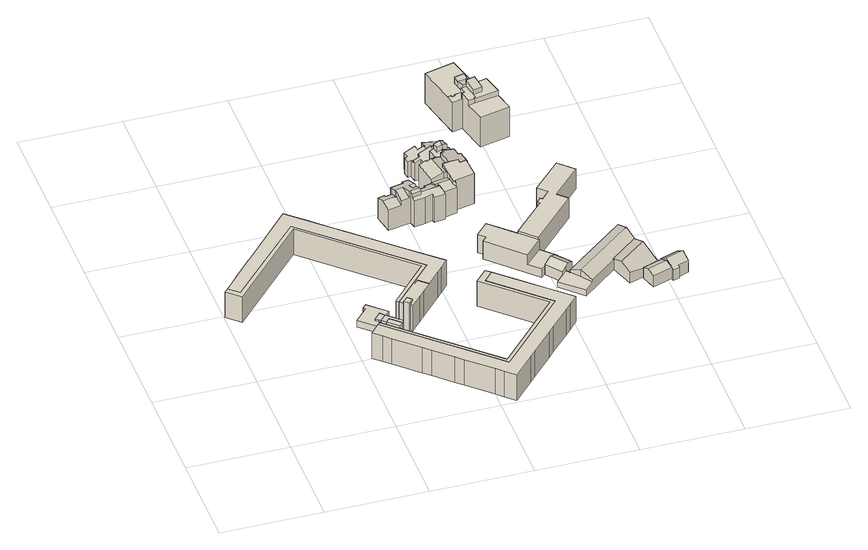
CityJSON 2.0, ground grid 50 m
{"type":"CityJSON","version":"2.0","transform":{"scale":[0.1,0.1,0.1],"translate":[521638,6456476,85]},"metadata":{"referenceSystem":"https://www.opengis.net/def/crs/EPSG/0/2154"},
"CityObjects":{
"building1":{"type":"Building","attributes":{"name":"Building","function":"1000","roofType":"1030"},"geometry":[{"type":"Solid","lod":"2","boundaries":[[[[0,1,2,3,4,5,6,7,8,9]],[[10,11,12,13,14,15,16,17,18,19]],[[11,10,0,9]],[[12,11,9,8]],[[13,12,8,7]],[[14,13,7,6]],[[15,14,6,5]],[[16,15,5,4]],[[17,16,4,3]],[[18,17,3,2]],[[19,18,2,1]],[[10,19,1,0]]]]}]},
"building2":{"type":"Building","attributes":{"name":"Building","function":"1000","roofType":"1030"},"geometry":[{"type":"Solid","lod":"2","boundaries":[[[[20,21,22,23]],[[24,20,23,25]],[[26,24,25,27]],[[28,26,27,29]],[[30,28,29,31]],[[32,30,31,33]],[[34,32,33,35]],[[36,37,38,39,40,41]],[[42,36,41,43]],[[44,42,43,45]],[[46,44,45,47]],[[35,48,49,6]],[[50,34,35,6,51,52,7]],[[53,50,7,8]],[[54,53,8,9]],[[55,54,9,0]],[[56,55,0,57]],[[58,56,57,59]],[[60,58,59,61]],[[62,60,61,63]],[[64,62,63,65]],[[66,64,65,67]],[[68,66,67,69]],[[70,68,69,71]],[[72,70,71,73]],[[74,72,73,75]],[[76,74,75,77]],[[78,76,77,79]],[[80,78,79,81]],[[82,80,81,83]],[[84,82,83,85]],[[86,84,85,87]],[[88,86,87,89]],[[37,88,89,38]],[[90,40,39,91]],[[92,90,91,93]],[[51,92,93,52]],[[94,46,47,95,96]],[[21,94,96,97,22]],[[48,22,97,98,49]],[[99,49,98,100]],[[101,99,100,102]],[[47,101,102,95]],[[35,33,31,29,27,25,23,22,48]],[[40,90,92,51,6,49,99,101,47,45,43,41]],[[52,93,91,39,38,89,87,85,83,81,79,77,75,73,71,69,67,65,63,61,59,57,0,9,8,7]],[[95,102,100,98,97,96]],[[21,20,24,26,28,30,32,34,50,53,54,55,56,58,60,62,64,66,68,70,72,74,76,78,80,82,84,86,88,37,36,42,44,46,94]]]]}]},
"building3":{"type":"Building","attributes":{"name":"Building","function":"1000","roofType":"1030"},"geometry":[{"type":"Solid","lod":"2","boundaries":[[[[103,104,29,105]],[[106,103,105,107]],[[108,106,107,109]],[[110,108,109,31]],[[28,30,110,31,29,104]],[[111,28,104,112]],[[113,111,112,114]],[[115,113,114,116]],[[117,115,116,118]],[[119,117,118,120]],[[121,119,120,122]],[[30,121,122,110]],[[29,31,109,107,105]],[[110,122,120,118,116,114,112,104,103,106,108]],[[30,28,111,113,115,117,119,121]]]]}]},
"building4":{"type":"Building","attributes":{"name":"Building","function":"1000","roofType":"1030"},"geometry":[{"type":"Solid","lod":"2","boundaries":[[[[123,124,27,25]],[[125,123,25,23]],[[126,125,23,127]],[[124,126,127,27]],[[27,127,23,25]],[[124,123,125,126]]]]}]},
"building5":{"type":"Building","attributes":{"name":"Building","function":"1000","roofType":"1030"},"geometry":[{"type":"Solid","lod":"2","boundaries":[[[[128,129,130,131]],[[132,128,131,133]],[[134,132,133,135]],[[136,134,135,137]],[[138,136,137,139]],[[140,138,139,141]],[[142,140,141,143]],[[144,142,143,145]],[[146,144,145,147]],[[129,146,147,130]],[[130,147,145,143,141,139,137,135,133,131]],[[129,128,132,134,136,138,140,142,144,146]]]]}]},
"building6":{"type":"Building","attributes":{"name":"Building","function":"1000","roofType":"1030"},"geometry":[{"type":"Solid","lod":"2","boundaries":[[[[148,149,130,147]],[[150,148,147,145]],[[151,150,145,143]],[[152,151,143,141]],[[153,152,141,154]],[[155,153,154,156]],[[157,155,156,158]],[[159,157,158,160]],[[161,159,160,162]],[[163,161,162,164]],[[165,163,164,166]],[[167,165,166,168]],[[169,167,168,170]],[[171,169,170,172]],[[173,171,172,174]],[[175,173,174,176]],[[177,175,176,178]],[[179,177,178,180]],[[181,179,180,182]],[[183,181,182,184]],[[185,183,184,186]],[[187,185,186,188]],[[189,187,188,190]],[[191,189,190,192]],[[193,191,192,194]],[[149,193,194,130]],[[130,194,192,190,188,186,184,182,180,178,176,174,172,170,168,166,164,162,160,158,156,154,141,143,145,147]],[[149,148,150,151,152,153,155,157,159,161,163,165,167,169,171,173,175,177,179,181,183,185,187,189,191,193]]]]}]},
"building7":{"type":"Building","attributes":{"name":"Building","function":"1000","roofType":"1030"},"geometry":[{"type":"Solid","lod":"2","boundaries":[[[[195,196,197,198]],[[199,200,195,198,201]],[[202,199,201,203]],[[204,202,203,205]],[[206,204,205,207]],[[208,206,207,209]],[[210,208,209,211,212,213]],[[214,215,216,217,218]],[[219,214,218,220,221]],[[222,221,220,223]],[[224,225,226,227,228]],[[229,230,231]],[[196,232,229,231,197]],[[233,224,228,234]],[[235,233,234,236,237,238]],[[239,237,236,240]],[[241,239,240,242]],[[243,241,242,244]],[[226,245,246,227]],[[247,248,249,250]],[[251,247,250,252]],[[253,251,252,254]],[[255,253,254,256]],[[257,258,259,260]],[[261,257,260,262]],[[263,261,262,264]],[[265,263,264,249,248,266]],[[267,268,269,270,271]],[[272,267,271,273]],[[274,272,273,275]],[[276,274,275,277]],[[278,276,277,279]],[[280,281,282,283,284]],[[285,284,283,286]],[[287,285,286,288]],[[287,288,289,290]],[[269,290,289,270]],[[291,292,293,294,295]],[[296,291,295,297]],[[298,296,297,299]],[[300,298,299,301,302]],[[303,304,305,306]],[[293,307,303,306,294]],[[308,259,309,310]],[[311,280,284]],[[258,312,313,309,259]],[[314,315,316]],[[317,318,319,320]],[[321,322,317,320,323]],[[324,321,323,325]],[[326,324,325,327]],[[215,326,327,216]],[[328,329,330]],[[223,328,330,331]],[[332,222,223,331,333]],[[213,334,335]],[[336,210,213,335,316,315,337,338,339]],[[340,278,279,341,342]],[[343,340,342,344]],[[345,343,344,346]],[[347,345,346,348]],[[349,347,348,350,351,352]],[[353,351,350,354]],[[355,353,354,356]],[[357,355,356,358,359]],[[360,359,358,361]],[[281,360,361,362,282]],[[279,282,362,341]],[[311,313,363]],[[304,357,359,305]],[[364,300,302,365]],[[312,364,365,363,313]],[[366,332,333,367]],[[368,366,367,369]],[[211,368,369,212]],[[370,371,372,373]],[[307,370,373,303]],[[374,336,339,375,376]],[[268,235,238,269]],[[377,219,221,378]],[[379,377,378,380]],[[292,379,380,293]],[[232,381,229]],[[382,338,337,383,384]],[[318,384,383,319]],[[385,255,256,386]],[[387,385,386,388]],[[389,390,387,388,391]],[[392,389,391,393]],[[225,392,393,226]],[[394,382,384]],[[395,374,376,396]],[[397,395,396,398]],[[322,397,398,317]],[[399,265,266,400]],[[401,399,400,402]],[[403,401,402,404]],[[405,403,404,406]],[[407,405,406,408]],[[409,407,408,410]],[[411,409,410,412,413]],[[414,413,412]],[[415,411,413,416]],[[417,415,416,418]],[[419,417,418,420]],[[390,419,420,387]],[[371,381,372]],[[200,349,352,195]],[[245,421,422,246]],[[423,243,244,424]],[[310,423,424,425]],[[421,308,310,425,422]],[[211,209,207,205,203,201,198,197,231,230,366,368]],[[223,220,218,217,329,328]],[[227,246,244,242,240,236,234,228]],[[249,264,262,260,259,308,421,256,254,252,250]],[[270,289,288,286,283,282,279,277,275,273,271]],[[294,306,305,301,299,297,295]],[[309,313,311,284,285,287,290,241,243,423,310]],[[316,335,334,333,331,330,329,217,216,327,325,323,320,319,314]],[[341,362,361,358,356,354,350,348,346,344,342]],[[363,365,302,301,305,359,360,281,280,311]],[[334,213,212,369,367,333]],[[303,373,372,355,357,304]],[[338,382,394,375,339]],[[269,238,237,239,241,290]],[[221,222,332,366,230,229,381,371,370,307,293,380,378]],[[315,314,319,383,337]],[[226,393,391,388,386,256,421,245]],[[317,398,396,376,375,394,384,318]],[[248,247,251,253,414,412,410,408,406,404,402,400,266]],[[385,387,420,418,416,413,414,253,255]],[[196,195,352,351,353,355,372,381,232]],[[422,425,424,244,246]],[[200,199,202,204,206,208,210,336,374,395,397,322,321,324,326,215,214,219,377,379,292,291,296,298,300,364,312,258,257,261,263,265,399,401,403,405,407,409,411,415,417,419,390,389,392,225,224,233,235,268,267,272,274,276,278,340,343,345,347,349]]]]}]},
"building8":{"type":"Building","attributes":{"name":"Building","function":"1000","roofType":"1030"},"geometry":[{"type":"Solid","lod":"2","boundaries":[[[[426,427,428,429,430]],[[431,426,430,432]],[[433,431,432,434]],[[435,433,434,436,437]],[[427,435,437,428]],[[436,434,432,430,429]],[[429,428,437,436]],[[426,431,433,435,427]]]]}]},
"building9":{"type":"Building","attributes":{"name":"Building","function":"1000","roofType":"1030"},"geometry":[{"type":"Solid","lod":"2","boundaries":[[[[438,439,440,441]],[[442,443,438,441,444]],[[445,442,444,446]],[[447,445,446,448]],[[449,447,448,450]],[[451,449,450,452]],[[453,451,452,454]],[[455,453,454,456]],[[457,455,456,458]],[[459,457,458,460]],[[461,459,460,462]],[[463,461,462,440,439]],[[464,463,439,465,466,467]],[[468,464,467,469]],[[470,468,469,471]],[[472,470,471,473]],[[474,472,473,475,476,477]],[[475,466,465,476]],[[478,474,477,479]],[[480,478,479,481]],[[482,480,481,483]],[[443,482,483,438]],[[440,462,460,458,456,454,452,450,448,446,444,441]],[[475,473,471,469,467,466]],[[438,483,481,479,477,476,465,439]],[[443,442,445,447,449,451,453,455,457,459,461,463,464,468,470,472,474,478,480,482]]]]}]},
"building10":{"type":"Building","attributes":{"name":"Building","function":"1000","roofType":"1030"},"geometry":[{"type":"Solid","lod":"2","boundaries":[[[[484,485,486,487,488,489]],[[490,484,489,491,492,493]],[[494,492,491]],[[495,496,497,498,499,500,501]],[[502,501,500]],[[487,502,488]],[[503,495,501,504,505,506]],[[507,505,504,508]],[[494,499,498]],[[496,490,493,497]],[[509,503,506,510]],[[431,509,510,511]],[[426,431,511,512]],[[513,426,512,514]],[[515,486,516]],[[514,507,508,517]],[[518,513,514,517,519]],[[485,518,519,516,486]],[[488,502,500,499,494,491,489]],[[487,486,515,508,504,501,502]],[[498,497,493,492,494]],[[514,512,511,510,506,505,507]],[[516,519,517,508,515]],[[485,484,490,496,495,503,509,431,426,513,518]]]]}]},
"building11":{"type":"Building","attributes":{"name":"Building","function":"1000","roofType":"1030"},"geometry":[{"type":"Solid","lod":"2","boundaries":[[[[520,521,522,523]],[[524,525,526,527,528]],[[521,524,528,529,530,522]],[[531,530,529,532]],[[526,533,534,527]],[[535,520,523,536,537,538,539]],[[540,539,538,541]],[[542,540,541,543]],[[544,542,543,545]],[[546,544,545,547]],[[536,531,532,537]],[[548,535,539,549]],[[550,548,549,551,552,553]],[[554,552,551,555]],[[556,554,555,557]],[[558,556,557,559]],[[560,558,559,561]],[[560,561,544]],[[533,562,563,564,565,534]],[[566,534,565,567]],[[568,566,567,569]],[[570,568,569,571,572]],[[563,572,571,564]],[[573,574,575]],[[576,577,578,579]],[[580,576,579,581]],[[582,580,581,575,574]],[[583,550,553,584]],[[585,583,584,586]],[[587,585,586,588]],[[525,587,588,526]],[[562,582,574,563]],[[547,570,572,589]],[[577,546,547,589,578]],[[527,534,566,568,590,591,532,529,528]],[[536,523,522,530,531]],[[538,537,532,591,590,568,570,547,545,543,541]],[[539,540,542,544,561,559,557,555,551,549]],[[564,571,569,567,565]],[[575,581,579,578,573]],[[526,588,586,584,553,552,554,556,558,560,544,546,577,576,580,582,562,533]],[[578,589,572,563,574,573]],[[525,524,521,520,535,548,550,583,585,587]]]]}]},
"building12":{"type":"Building","attributes":{"name":"Building","function":"1000","roofType":"1030"},"geometry":[{"type":"Solid","lod":"2","boundaries":[[[[592,593,594,595,596]],[[597,592,596,598]],[[599,597,598,600,601]],[[593,599,601,594]],[[600,598,596,595]],[[600,595,594,601]],[[592,597,599,593]]]]}]},
"building13":{"type":"Building","attributes":{"name":"Building","function":"1000","roofType":"1030"},"geometry":[{"type":"Solid","lod":"2","boundaries":[[[[602,603,604,605,606]],[[607,602,606,608]],[[609,607,608,610]],[[611,609,610,612]],[[613,611,612,614]],[[615,613,614,616,617]],[[618,615,617,619]],[[603,618,619,604]],[[616,614,612,610,608,606,605]],[[605,604,619,617,616]],[[602,607,609,611,613,615,618,603]]]]}]}
},
"vertices":[
[22,1013,156],[4,994,156],[68,936,156],[439,1338,156],[909,905,156],[721,698,156],[733,686,156],[934,904,156],[434,1361,156],[70,970,156],[22,1013,10],[70,970,10],[434,1361,10],[934,904,10],[733,686,10],[721,698,10],[909,905,10],[439,1338,10],[68,936,10],[4,994,10],
[741,657,11],[747,664,11],[747,664,57],[741,657,57],[690,703,11],[690,703,57],[672,683,11],[672,683,57],[652,701,11],[652,701,57],[682,734,11],[682,734,57],[721,698,11],[721,698,57],[733,686,11],[733,686,57],[864,728,11],[963,837,11],[963,837,156],[904,772,156],[904,772,155],[864,728,156],[834,695,11],[834,695,156],[784,641,11],[784,641,156],[775,651,11],[775,651,156],[752,669,57],[752,669,156],[934,904,11],[837,798,155],[837,798,156],[434,1361,11],[70,970,11],[22,1013,11],[54,1049,11],[54,1049,156],[86,1084,11],[86,1084,156],[165,1172,11],[165,1172,156],[197,1205,11],[197,1205,156],[299,1318,11],[299,1318,156],[330,1352,11],[330,1352,156],[429,1461,11],[429,1461,156],[472,1421,11],[472,1421,156],[507,1389,11],[507,1389,156],[618,1288,11],[618,1288,156],[653,1255,11],[653,1255,156],[744,1173,11],[744,1173,156],[775,1144,11],[775,1144,156],[889,1039,11],[889,1039,156],[923,1008,11],[923,1008,156],[1030,911,11],[1030,911,156],[992,869,11],[992,869,156],[860,812,155],[860,812,156],[842,793,155],[842,793,156],[769,643,11],[775,651,171],[769,643,172],[747,664,172],[752,669,172],[770,688,156],[770,688,171],[792,669,156],[792,669,171],
[644,708,48],[652,701,48],[644,708,57],[630,721,48],[630,721,57],[661,754,48],[661,754,57],[682,734,48],[629,675,11],[629,675,48],[551,746,11],[551,746,48],[615,815,11],[615,815,48],[606,824,11],[606,824,48],[624,844,11],[624,844,48],[711,765,11],[711,765,48],
[690,703,12],[672,683,12],[741,657,12],[722,637,12],[722,637,57],
[600,564,16],[590,553,16],[590,553,161],[600,564,161],[1070,132,16],[1070,132,161],[1380,470,16],[1380,470,161],[1113,719,16],[1113,719,161],[1172,781,16],[1172,781,161],[1196,760,16],[1196,760,161],[1150,709,16],[1150,709,161],[1406,471,16],[1406,471,161],[1072,109,16],[1072,109,161],
[1072,109,15],[590,553,15],[1406,471,15],[1150,709,15],[1196,760,15],[1226,733,15],[1226,733,161],[1259,702,15],[1259,702,161],[1354,615,15],[1354,615,161],[1385,587,15],[1385,587,161],[1506,475,15],[1506,475,161],[1465,430,15],[1465,430,161],[1435,397,15],[1435,397,161],[1342,297,15],[1342,297,161],[1311,262,15],[1311,262,161],[1208,151,15],[1208,151,161],[1177,118,15],[1177,118,161],[1076,8,15],[1076,8,161],[1031,50,15],[1031,50,161],[997,82,15],[997,82,161],[884,186,15],[884,186,161],[849,219,15],[849,219,161],[765,297,15],[765,297,161],[729,329,15],[729,329,161],[619,432,15],[619,432,161],[585,464,15],[585,464,161],[544,501,15],[544,501,161],
[1170,1391,156],[1169,1399,159],[1169,1399,162],[1170,1391,159],[1173,1377,10],[1170,1391,10],[1173,1377,155],[1119,1366,10],[1119,1366,155],[1115,1384,10],[1115,1384,161],[1077,1374,10],[1077,1374,160],[1023,1363,10],[1023,1363,160],[1015,1398,10],[1019,1383,166],[1019,1383,187],[1015,1398,191],[1060,1453,10],[1044,1525,10],[1044,1525,154],[1057,1469,173],[1060,1453,168],[1062,1439,10],[1062,1439,163],[1062,1439,159],[1054,1438,159],[1054,1438,163],[1255,1678,10],[1244,1676,10],[1244,1676,142],[1244,1676,220],[1255,1678,216],[1160,1423,169],[1113,1414,170],[1160,1423,170],[1160,1423,166],[1259,1658,10],[1259,1658,216],[1281,1661,10],[1265,1659,214],[1265,1659,188],[1281,1661,183],[1268,1647,188],[1268,1647,214],[1244,1642,195],[1244,1642,222],[1244,1643,195],[1244,1643,222],[1238,1675,144],[1238,1675,222],[1158,1706,114],[1123,1700,104],[1123,1700,116],[1158,1706,127],[1154,1726,114],[1154,1726,127],[1203,1736,129],[1203,1736,143],[1216,1739,125],[1216,1739,147],[1160,1657,10],[1190,1664,10],[1190,1664,134],[1160,1657,125],[1154,1687,10],[1154,1687,125],[1127,1682,10],[1127,1682,116],[1119,1719,10],[1119,1719,103],[1298,1639,10],[1285,1637,10],[1285,1637,183],[1285,1637,190],[1298,1639,186],[1305,1601,10],[1305,1601,186],[1319,1604,10],[1319,1604,181],[1330,1541,10],[1330,1541,182],[1281,1530,10],[1281,1530,197],[1222,1605,183],[1238,1525,183],[1238,1525,211],[1222,1605,211],[1222,1605,186],[1241,1609,192],[1241,1609,205],[1237,1625,192],[1237,1625,205],[1247,1627,202],[1247,1627,195],[1113,1584,10],[1135,1469,10],[1135,1469,154],[1135,1469,181],[1113,1584,181],[1149,1592,10],[1149,1592,192],[1152,1584,10],[1152,1584,193],[1191,1593,10],[1173,1589,199],[1191,1593,193],[1136,1464,163],[1195,1475,163],[1195,1475,199],[1136,1464,181],[1136,1464,156],[1211,1669,141],[1190,1664,181],[1211,1669,187],[1216,1605,185],[1203,1603,10],[1203,1603,181],[997,1458,172],[1009,1397,154],[1009,1397,192],[952,1475,132],[957,1450,140],[957,1450,172],[952,1475,164],[949,1491,10],[952,1475,10],[949,1491,159],[1016,1506,10],[1016,1506,158],[1013,1520,10],[1013,1520,154],[1036,1427,161],[1028,1463,173],[1036,1427,185],[1054,1438,182],[1060,1409,168],[1060,1409,192],[1023,1402,192],[1015,1398,192],[903,1376,10],[968,1389,154],[968,1389,127],[903,1376,127],[1285,1513,10],[1281,1530,213],[1285,1513,207],[1317,1520,10],[1317,1520,208],[1332,1444,10],[1332,1444,184],[1234,1423,10],[1234,1423,183],[1237,1404,10],[1236,1412,180],[1236,1412,158],[1237,1404,156],[1224,1424,163],[1224,1424,184],[1219,1451,171],[1219,1451,193],[1213,1479,163],[1213,1479,201],[1213,1479,194],[1205,1519,194],[1205,1519,214],[1238,1525,214],[1203,1603,189],[1189,1601,10],[1189,1601,193],[1061,1403,170],[1061,1403,190],[1063,1392,166],[1063,1392,187],[1142,1436,165],[1157,1439,164],[1157,1439,171],[1142,1436,171],[883,1473,10],[893,1428,143],[883,1473,129],[1101,1447,10],[1101,1447,159],[1098,1461,10],[1098,1461,154],[1159,1428,168],[960,1439,142],[960,1439,169],[960,1439,144],[1260,1750,110],[1260,1750,132],[1270,1752,107],[1270,1752,129],[1278,1713,10],[1270,1752,10],[1278,1713,129],[1238,1705,10],[1238,1705,142],[944,1439,143],[916,1480,10],[916,1480,129],[918,1469,10],[918,1469,132],[1105,1716,10],[1105,1716,99],[1099,1749,10],[1099,1749,99],[1112,1752,10],[1112,1752,103],[1106,1782,10],[1106,1782,103],[1160,1793,10],[1160,1793,120],[1166,1766,10],[1166,1766,120],[1201,1773,10],[1201,1773,130],[1201,1773,127],[1197,1764,129],[1196,1801,10],[1196,1801,127],[1273,1818,10],[1273,1818,102],[1287,1756,10],[1287,1756,102],[1229,1673,147],[1229,1673,219],[1217,1638,187],[1217,1638,214],[1211,1669,214],
[1559,793,11],[1599,826,11],[1599,826,76],[1574,805,90],[1559,793,82],[1537,775,11],[1537,775,70],[1478,850,11],[1478,850,71],[1541,901,11],[1513,878,90],[1541,901,74],
[1413,1048,117],[1489,977,117],[1489,977,128],[1413,1048,129],[1571,1215,13],[1413,1048,13],[1571,1215,129],[1561,1225,13],[1561,1225,129],[1582,1247,13],[1582,1247,129],[1592,1240,13],[1592,1240,129],[1630,1282,13],[1630,1282,129],[1588,1322,13],[1588,1322,129],[1730,1471,13],[1730,1471,129],[1802,1401,13],[1802,1401,129],[1662,1252,13],[1662,1252,129],[1707,1208,13],[1707,1208,129],[1489,977,13],[1554,912,13],[1491,974,117],[1491,974,60],[1554,912,60],[1541,901,13],[1541,901,61],[1478,850,13],[1478,850,61],[1458,834,13],[1458,834,61],[1245,1042,13],[1407,884,61],[1407,884,117],[1245,1042,117],[1267,1065,13],[1267,1065,117],[1236,1096,13],[1236,1096,117],[1297,1160,13],[1297,1160,117],
[1935,865,11],[1903,963,11],[1903,963,94],[1922,905,71],[1922,905,72],[1935,865,87],[1982,727,11],[1942,844,96],[1942,844,95],[1982,727,49],[1815,741,96],[1786,790,11],[1825,674,11],[1825,674,72],[1804,735,96],[1804,735,95],[1786,790,73],[1786,790,70],[1783,793,72],[1610,645,11],[1649,677,70],[1649,677,57],[1610,645,44],[1611,730,58],[1611,730,95],[1504,748,11],[1504,748,39],[1537,775,51],[1559,793,58],[1574,776,11],[1574,776,58],[1893,960,95],[1903,963,97],[1574,776,72],[1881,1026,11],[1881,1026,72],
[1482,1824,15],[1631,1859,15],[1631,1859,185],[1482,1824,185],[1585,2056,15],[1550,2048,15],[1550,2048,185],[1550,2048,212],[1585,2056,212],[1609,1953,212],[1609,1953,185],[1490,1932,185],[1490,1932,212],[1523,2039,185],[1523,2039,212],[1446,1978,15],[1458,1925,185],[1458,1925,212],[1446,1978,213],[1446,1978,185],[1444,1986,185],[1444,1986,213],[1460,1990,185],[1460,1990,212],[1453,2024,185],[1453,2024,212],[1463,2026,185],[1463,2026,212],[1396,1966,15],[1396,1966,185],[1341,2207,15],[1386,2012,186],[1386,2012,185],[1341,2207,185],[1404,2016,185],[1404,2016,186],[1405,2007,185],[1405,2007,186],[1422,2010,185],[1422,2010,186],[1421,2017,185],[1421,2017,186],[1511,2036,185],[1511,2036,225],[1511,2036,249],[1523,2039,249],[1538,1971,212],[1538,1971,237],[1494,1961,212],[1494,1961,237],[1479,2029,212],[1479,2029,249],[1479,2029,225],[1494,2078,214],[1500,2086,212],[1500,2086,215],[1447,2098,185],[1453,2070,185],[1453,2070,214],[1447,2098,221],[1495,2109,185],[1495,2109,221],[1500,2086,185],[1489,2243,15],[1489,2243,185],[1521,2110,15],[1521,2110,185],[1535,2113,15],[1535,2113,185],[1463,2026,225],[1498,1942,212],[1488,1940,212],
[1893,685,16],[1917,610,16],[1917,610,78],[1905,648,94],[1893,685,78],[1989,718,16],[1989,718,78],[2015,643,16],[2002,681,94],[2015,643,78],
[2101,669,12],[2074,750,12],[2074,750,79],[2088,709,110],[2101,669,80],[2049,650,12],[2049,650,80],[2050,641,12],[2050,641,73],[2019,631,12],[2019,631,74],[2015,643,12],[2015,643,83],[1989,718,12],[2002,680,110],[1989,718,81],[1988,720,12],[1988,720,80]
]}
